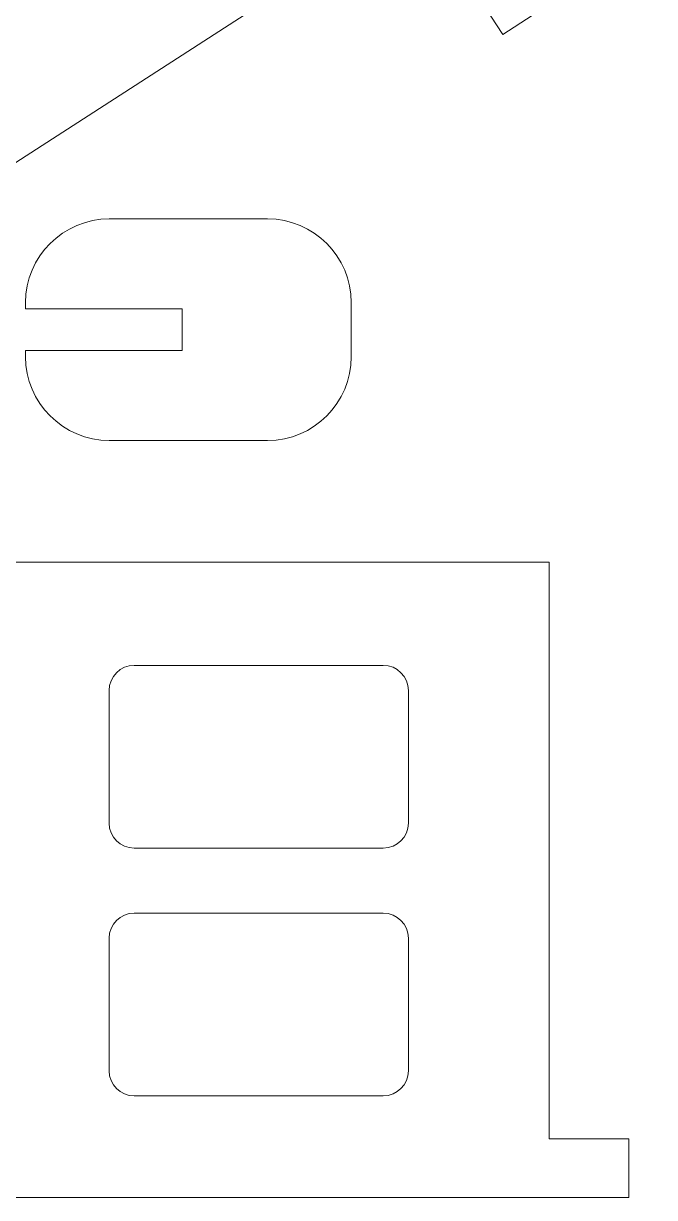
# Model space of a CAD drawing. Header units: millimetres. Extents: x -580 to 580, y -723 to 723.
# Drawn here: x -435.9 to -394.2, y 35.5 to 113 of the extents above; entities that cross this region are included whole.
import ezdxf

# ---------------------------------------------------------------- set-up
doc = ezdxf.new("R2010")
doc.units = ezdxf.units.MM
doc.header["$MEASUREMENT"] = 0
doc.layers.add('Camada 1', color=7, linetype='Continuous')

msp = doc.modelspace()

# ---------------------------------------------------------------- linework, layer by layer
at = {"layer": 'Camada 1', "color": 250, "lineweight": 9}
for points, knots in [([(-327.4136, 221.5947), (-327.4136, 221.5947), (-327.4136, 199.4719), (-327.4136, 199.4719), (-327.4136, 199.4719), (-327.4136, 199.4719), (-331.1503, 199.4719), (-331.1503, 199.4719), (-331.1503, 199.4719), (-331.1503, 199.4719), (-331.1774, 171.7923), (-331.1774, 171.7923), (-331.1774, 171.7923), (-331.1774, 171.7923), (-391.3161, 132.9591), (-391.3161, 132.9591), (-391.3161, 132.9591), (-391.3161, 132.9591), (-385.7102, 124.3267), (-385.7102, 124.3267), (-385.7102, 124.3267), (-385.7102, 124.3267), (-404.264, 112.2775), (-404.264, 112.2775), (-404.264, 112.2775), (-404.264, 112.2775), (-409.9009, 120.958), (-409.9009, 120.958), (-409.9009, 120.958), (-409.9009, 120.958), (-460.1927, 88.4833), (-460.1927, 88.4833), (-460.1927, 88.4833), (-460.1927, 88.4833), (-525.9572, 130.8795), (-525.9572, 130.8795), (-525.9572, 130.8795), (-525.9572, 130.8795), (-533.1604, 119.4193), (-533.1604, 119.4193), (-533.1604, 119.4193), (-533.1604, 119.4193), (-549.8627, 130.0859), (-549.8627, 130.0859), (-549.8627, 130.0859), (-549.8627, 130.0859), (-545.5261, 136.9854), (-545.5261, 136.9854), (-545.5261, 136.9854), (-545.5261, 136.9854), (-538.1889, 132.2052), (-538.1889, 132.2052), (-538.1889, 132.2052), (-538.1889, 132.2052), (-536.7172, 134.5469), (-536.7172, 134.5469), (-536.7172, 134.5469), (-536.7172, 134.5469), (-544.0544, 139.3271), (-544.0544, 139.3271), (-544.0544, 139.3271), (-544.0544, 139.3271), (-542.5246, 141.7606), (-542.5246, 141.7606), (-542.5246, 141.7606), (-542.5246, 141.7606), (-580.1487, 165.8148), (-580.1487, 165.8148), (-580.1487, 165.8148), (-580.1487, 165.8148), (-580.1487, 168.2383), (-580.1487, 168.2383), (-580.1487, 168.2383), (-580.1487, 168.2383), (-575.0627, 168.2383), (-575.0627, 168.2383), (-575.0627, 168.2383), (-575.0627, 168.2383), (-575.0627, 171.0037), (-575.0627, 171.0037), (-575.0627, 171.0037), (-575.0627, 171.0037), (-580.1487, 171.0037), (-580.1487, 171.0037), (-580.1487, 171.0037), (-580.1487, 171.0037), (-580.1487, 175.0521), (-580.1487, 175.0521), (-580.1487, 175.0521), (-580.1487, 175.0521), (-544.189, 198.586), (-544.189, 198.586), (-544.189, 198.586), (-544.189, 198.586), (-545.722, 200.9709), (-545.722, 200.9709), (-545.722, 200.9709), (-545.722, 200.9709), (-536.4172, 206.9523), (-536.4172, 206.9523), (-536.4172, 206.9523), (-536.4172, 206.9523), (-537.9122, 209.2785), (-537.9122, 209.2785), (-537.9122, 209.2785), (-537.9122, 209.2785), (-547.217, 203.2971), (-547.217, 203.2971), (-547.217, 203.2971), (-547.217, 203.2971), (-551.6239, 210.1524), (-551.6239, 210.1524), (-551.6239, 210.1524), (-551.6239, 210.1524), (-533.7516, 221.3779), (-533.7516, 221.3779), (-533.7516, 221.3779), (-533.7516, 221.3779), (-526.3538, 209.869), (-526.3538, 209.869), (-526.3538, 209.869), (-526.3538, 209.869), (-376.7512, 306.9205), (-376.7512, 306.9205), (-376.7512, 306.9205), (-376.7512, 306.9205), (-378.2981, 309.3364), (-378.2981, 309.3364), (-378.2981, 309.3364), (-378.2981, 309.3364), (-368.9844, 315.3029), (-368.9844, 315.3029), (-368.9844, 315.3029), (-368.9844, 315.3029), (-370.5677, 318.0922), (-370.5677, 318.0922), (-370.5677, 318.0922), (-370.5677, 318.0922), (-379.8825, 312.1257), (-379.8825, 312.1257), (-379.8825, 312.1257), (-379.8825, 312.1257), (-384.1861, 318.5267), (-384.1861, 318.5267), (-384.1861, 318.5267), (-384.1861, 318.5267), (-366.2023, 329.8151), (-366.2023, 329.8151), (-366.2023, 329.8151), (-366.2023, 329.8151), (-358.8232, 318.2963), (-358.8232, 318.2963), (-358.8232, 318.2963), (-358.8232, 318.2963), (-331.0148, 336.2943), (-331.0148, 336.2943), (-331.0148, 336.2943), (-331.0148, 336.2943), (-331.0547, 296.2863), (-331.0547, 296.2863), (-331.0547, 296.2863), (-331.0547, 296.2863), (-328.2661, 296.2863), (-328.2661, 296.2863), (-328.2661, 296.2863), (-328.2661, 296.2863), (-328.2661, 274.1635), (-328.2661, 274.1635), (-328.2661, 274.1635), (-328.2661, 274.1635), (-331.0762, 274.1635), (-331.0762, 274.1635), (-331.0762, 274.1635), (-331.0762, 274.1635), (-331.1282, 221.5947), (-331.1282, 221.5947), (-331.1282, 221.5947), (-331.1282, 221.5947), (-327.4136, 221.5947), (-327.4136, 221.5947), (-327.4136, 221.5947), (-327.4136, 221.5947), (-327.4136, 221.5947), (-327.4136, 221.5947)], [0, 0, 0, 0, 0.0212766, 0.0212766, 0.0212766, 0.0212766, 0.0425532, 0.0425532, 0.0425532, 0.0425532, 0.0638298, 0.0638298, 0.0638298, 0.0638298, 0.0851064, 0.0851064, 0.0851064, 0.0851064, 0.106383, 0.106383, 0.106383, 0.106383, 0.1276596, 0.1276596, 0.1276596, 0.1276596, 0.1489362, 0.1489362, 0.1489362, 0.1489362, 0.1702128, 0.1702128, 0.1702128, 0.1702128, 0.1914894, 0.1914894, 0.1914894, 0.1914894, 0.212766, 0.212766, 0.212766, 0.212766, 0.2340426, 0.2340426, 0.2340426, 0.2340426, 0.2553191, 0.2553191, 0.2553191, 0.2553191, 0.2765957, 0.2765957, 0.2765957, 0.2765957, 0.2978723, 0.2978723, 0.2978723, 0.2978723, 0.3191489, 0.3191489, 0.3191489, 0.3191489, 0.3404255, 0.3404255, 0.3404255, 0.3404255, 0.3617021, 0.3617021, 0.3617021, 0.3617021, 0.3829787, 0.3829787, 0.3829787, 0.3829787, 0.4042553, 0.4042553, 0.4042553, 0.4042553, 0.4255319, 0.4255319, 0.4255319, 0.4255319, 0.4468085, 0.4468085, 0.4468085, 0.4468085, 0.4680851, 0.4680851, 0.4680851, 0.4680851, 0.4893617, 0.4893617, 0.4893617, 0.4893617, 0.5106383, 0.5106383, 0.5106383, 0.5106383, 0.5319149, 0.5319149, 0.5319149, 0.5319149, 0.5531915, 0.5531915, 0.5531915, 0.5531915, 0.5744681, 0.5744681, 0.5744681, 0.5744681, 0.5957447, 0.5957447, 0.5957447, 0.5957447, 0.6170213, 0.6170213, 0.6170213, 0.6170213, 0.6382979, 0.6382979, 0.6382979, 0.6382979, 0.6595745, 0.6595745, 0.6595745, 0.6595745, 0.6808511, 0.6808511, 0.6808511, 0.6808511, 0.7021277, 0.7021277, 0.7021277, 0.7021277, 0.7234043, 0.7234043, 0.7234043, 0.7234043, 0.7446809, 0.7446809, 0.7446809, 0.7446809, 0.7659574, 0.7659574, 0.7659574, 0.7659574, 0.787234, 0.787234, 0.787234, 0.787234, 0.8085106, 0.8085106, 0.8085106, 0.8085106, 0.8297872, 0.8297872, 0.8297872, 0.8297872, 0.8510638, 0.8510638, 0.8510638, 0.8510638, 0.8723404, 0.8723404, 0.8723404, 0.8723404, 0.893617, 0.893617, 0.893617, 0.893617, 0.9148936, 0.9148936, 0.9148936, 0.9148936, 0.9361702, 0.9361702, 0.9361702, 0.9361702, 0.9574468, 0.9574468, 0.9574468, 0.9574468, 1, 1, 1, 1]), ([(-435.7679, 94.5799), (-435.7679, 94.5799), (-435.7679, 94.1767), (-435.7679, 94.1767), (-435.7679, 94.1767), (-435.7679, 94.1767), (-425.431, 94.1767), (-425.431, 94.1767), (-425.431, 94.1767), (-425.431, 94.1767), (-425.431, 91.4114), (-425.431, 91.4114), (-425.431, 91.4114), (-425.431, 91.4114), (-435.7679, 91.4114), (-435.7679, 91.4114), (-435.7679, 91.4114), (-435.7679, 91.4114), (-435.7679, 91.0076), (-435.7679, 91.0076), (-435.7679, 91.0076), (-435.7679, 91.0076), (-435.7393, 90.4443), (-435.7393, 90.4443), (-435.7393, 90.4443), (-435.7393, 90.4443), (-435.655, 89.8966), (-435.655, 89.8966), (-435.655, 89.8966), (-435.655, 89.8966), (-435.5182, 89.3677), (-435.5182, 89.3677), (-435.5182, 89.3677), (-435.5182, 89.3677), (-435.3315, 88.8602), (-435.3315, 88.8602), (-435.3315, 88.8602), (-435.3315, 88.8602), (-435.0979, 88.377), (-435.0979, 88.377), (-435.0979, 88.377), (-435.0979, 88.377), (-434.8201, 87.921), (-434.8201, 87.921), (-434.8201, 87.921), (-434.8201, 87.921), (-434.5009, 87.4948), (-434.5009, 87.4948), (-434.5009, 87.4948), (-434.5009, 87.4948), (-434.1433, 87.1016), (-434.1433, 87.1016), (-434.1433, 87.1016), (-434.1433, 87.1016), (-433.75, 86.7439), (-433.75, 86.7439), (-433.75, 86.7439), (-433.75, 86.7439), (-433.324, 86.4248), (-433.324, 86.4248), (-433.324, 86.4248), (-433.324, 86.4248), (-432.8679, 86.147), (-432.8679, 86.147), (-432.8679, 86.147), (-432.8679, 86.147), (-432.3847, 85.9133), (-432.3847, 85.9133), (-432.3847, 85.9133), (-432.3847, 85.9133), (-431.8772, 85.7267), (-431.8772, 85.7267), (-431.8772, 85.7267), (-431.8772, 85.7267), (-431.3482, 85.5899), (-431.3482, 85.5899), (-431.3482, 85.5899), (-431.3482, 85.5899), (-430.8006, 85.5056), (-430.8006, 85.5056), (-430.8006, 85.5056), (-430.8006, 85.5056), (-430.2372, 85.4769), (-430.2372, 85.4769), (-430.2372, 85.4769), (-430.2372, 85.4769), (-419.7875, 85.4769), (-419.7875, 85.4769), (-419.7875, 85.4769), (-419.7875, 85.4769), (-419.2241, 85.5056), (-419.2241, 85.5056), (-419.2241, 85.5056), (-419.2241, 85.5056), (-418.6765, 85.5899), (-418.6765, 85.5899), (-418.6765, 85.5899), (-418.6765, 85.5899), (-418.1476, 85.7267), (-418.1476, 85.7267), (-418.1476, 85.7267), (-418.1476, 85.7267), (-417.64, 85.9133), (-417.64, 85.9133), (-417.64, 85.9133), (-417.64, 85.9133), (-417.1568, 86.147), (-417.1568, 86.147), (-417.1568, 86.147), (-417.1568, 86.147), (-416.7008, 86.4248), (-416.7008, 86.4248), (-416.7008, 86.4248), (-416.7008, 86.4248), (-416.2748, 86.7439), (-416.2748, 86.7439), (-416.2748, 86.7439), (-416.2748, 86.7439), (-415.8815, 87.1016), (-415.8815, 87.1016), (-415.8815, 87.1016), (-415.8815, 87.1016), (-415.5239, 87.4948), (-415.5239, 87.4948), (-415.5239, 87.4948), (-415.5239, 87.4948), (-415.2047, 87.921), (-415.2047, 87.921), (-415.2047, 87.921), (-415.2047, 87.921), (-414.9269, 88.377), (-414.9269, 88.377), (-414.9269, 88.377), (-414.9269, 88.377), (-414.6933, 88.8602), (-414.6933, 88.8602), (-414.6933, 88.8602), (-414.6933, 88.8602), (-414.5065, 89.3677), (-414.5065, 89.3677), (-414.5065, 89.3677), (-414.5065, 89.3677), (-414.3697, 89.8966), (-414.3697, 89.8966), (-414.3697, 89.8966), (-414.3697, 89.8966), (-414.2855, 90.4443), (-414.2855, 90.4443), (-414.2855, 90.4443), (-414.2855, 90.4443), (-414.2568, 91.0076), (-414.2568, 91.0076), (-414.2568, 91.0076), (-414.2568, 91.0076), (-414.2568, 94.5799), (-414.2568, 94.5799), (-414.2568, 94.5799), (-414.2568, 94.5799), (-414.2855, 95.1433), (-414.2855, 95.1433), (-414.2855, 95.1433), (-414.2855, 95.1433), (-414.3697, 95.691), (-414.3697, 95.691), (-414.3697, 95.691), (-414.3697, 95.691), (-414.5065, 96.2199), (-414.5065, 96.2199), (-414.5065, 96.2199), (-414.5065, 96.2199), (-414.6933, 96.7274), (-414.6933, 96.7274), (-414.6933, 96.7274), (-414.6933, 96.7274), (-414.9269, 97.2106), (-414.9269, 97.2106), (-414.9269, 97.2106), (-414.9269, 97.2106), (-415.2047, 97.6666), (-415.2047, 97.6666), (-415.2047, 97.6666), (-415.2047, 97.6666), (-415.5239, 98.0928), (-415.5239, 98.0928), (-415.5239, 98.0928), (-415.5239, 98.0928), (-415.8815, 98.486), (-415.8815, 98.486), (-415.8815, 98.486), (-415.8815, 98.486), (-416.2748, 98.8436), (-416.2748, 98.8436), (-416.2748, 98.8436), (-416.2748, 98.8436), (-416.7008, 99.1628), (-416.7008, 99.1628), (-416.7008, 99.1628), (-416.7008, 99.1628), (-417.1568, 99.4406), (-417.1568, 99.4406), (-417.1568, 99.4406), (-417.1568, 99.4406), (-417.64, 99.6743), (-417.64, 99.6743), (-417.64, 99.6743), (-417.64, 99.6743), (-418.1476, 99.8609), (-418.1476, 99.8609), (-418.1476, 99.8609), (-418.1476, 99.8609), (-418.6765, 99.9978), (-418.6765, 99.9978), (-418.6765, 99.9978), (-418.6765, 99.9978), (-419.2241, 100.082), (-419.2241, 100.082), (-419.2241, 100.082), (-419.2241, 100.082), (-419.7875, 100.1106), (-419.7875, 100.1106), (-419.7875, 100.1106), (-419.7875, 100.1106), (-430.2372, 100.1106), (-430.2372, 100.1106), (-430.2372, 100.1106), (-430.2372, 100.1106), (-430.8006, 100.082), (-430.8006, 100.082), (-430.8006, 100.082), (-430.8006, 100.082), (-431.3482, 99.9978), (-431.3482, 99.9978), (-431.3482, 99.9978), (-431.3482, 99.9978), (-431.8772, 99.8609), (-431.8772, 99.8609), (-431.8772, 99.8609), (-431.8772, 99.8609), (-432.3847, 99.6743), (-432.3847, 99.6743), (-432.3847, 99.6743), (-432.3847, 99.6743), (-432.8679, 99.4406), (-432.8679, 99.4406), (-432.8679, 99.4406), (-432.8679, 99.4406), (-433.324, 99.1628), (-433.324, 99.1628), (-433.324, 99.1628), (-433.324, 99.1628), (-433.75, 98.8436), (-433.75, 98.8436), (-433.75, 98.8436), (-433.75, 98.8436), (-434.1433, 98.486), (-434.1433, 98.486), (-434.1433, 98.486), (-434.1433, 98.486), (-434.5009, 98.0928), (-434.5009, 98.0928), (-434.5009, 98.0928), (-434.5009, 98.0928), (-434.8201, 97.6666), (-434.8201, 97.6666), (-434.8201, 97.6666), (-434.8201, 97.6666), (-435.0979, 97.2106), (-435.0979, 97.2106), (-435.0979, 97.2106), (-435.0979, 97.2106), (-435.3315, 96.7274), (-435.3315, 96.7274), (-435.3315, 96.7274), (-435.3315, 96.7274), (-435.5182, 96.2199), (-435.5182, 96.2199), (-435.5182, 96.2199), (-435.5182, 96.2199), (-435.655, 95.691), (-435.655, 95.691), (-435.655, 95.691), (-435.655, 95.691), (-435.7393, 95.1433), (-435.7393, 95.1433), (-435.7393, 95.1433), (-435.7393, 95.1433), (-435.7679, 94.5799), (-435.7679, 94.5799), (-435.7679, 94.5799), (-435.7679, 94.5799), (-435.7679, 94.5799), (-435.7679, 94.5799)], [0, 0, 0, 0, 0.0135135, 0.0135135, 0.0135135, 0.0135135, 0.027027, 0.027027, 0.027027, 0.027027, 0.0405405, 0.0405405, 0.0405405, 0.0405405, 0.0540541, 0.0540541, 0.0540541, 0.0540541, 0.0675676, 0.0675676, 0.0675676, 0.0675676, 0.0810811, 0.0810811, 0.0810811, 0.0810811, 0.0945946, 0.0945946, 0.0945946, 0.0945946, 0.1081081, 0.1081081, 0.1081081, 0.1081081, 0.1216216, 0.1216216, 0.1216216, 0.1216216, 0.1351351, 0.1351351, 0.1351351, 0.1351351, 0.1486486, 0.1486486, 0.1486486, 0.1486486, 0.1621622, 0.1621622, 0.1621622, 0.1621622, 0.1756757, 0.1756757, 0.1756757, 0.1756757, 0.1891892, 0.1891892, 0.1891892, 0.1891892, 0.2027027, 0.2027027, 0.2027027, 0.2027027, 0.2162162, 0.2162162, 0.2162162, 0.2162162, 0.2297297, 0.2297297, 0.2297297, 0.2297297, 0.2432432, 0.2432432, 0.2432432, 0.2432432, 0.2567568, 0.2567568, 0.2567568, 0.2567568, 0.2702703, 0.2702703, 0.2702703, 0.2702703, 0.2837838, 0.2837838, 0.2837838, 0.2837838, 0.2972973, 0.2972973, 0.2972973, 0.2972973, 0.3108108, 0.3108108, 0.3108108, 0.3108108, 0.3243243, 0.3243243, 0.3243243, 0.3243243, 0.3378378, 0.3378378, 0.3378378, 0.3378378, 0.3513514, 0.3513514, 0.3513514, 0.3513514, 0.3648649, 0.3648649, 0.3648649, 0.3648649, 0.3783784, 0.3783784, 0.3783784, 0.3783784, 0.3918919, 0.3918919, 0.3918919, 0.3918919, 0.4054054, 0.4054054, 0.4054054, 0.4054054, 0.4189189, 0.4189189, 0.4189189, 0.4189189, 0.4324324, 0.4324324, 0.4324324, 0.4324324, 0.4459459, 0.4459459, 0.4459459, 0.4459459, 0.4594595, 0.4594595, 0.4594595, 0.4594595, 0.472973, 0.472973, 0.472973, 0.472973, 0.4864865, 0.4864865, 0.4864865, 0.4864865, 0.5, 0.5, 0.5, 0.5, 0.5135135, 0.5135135, 0.5135135, 0.5135135, 0.527027, 0.527027, 0.527027, 0.527027, 0.5405405, 0.5405405, 0.5405405, 0.5405405, 0.5540541, 0.5540541, 0.5540541, 0.5540541, 0.5675676, 0.5675676, 0.5675676, 0.5675676, 0.5810811, 0.5810811, 0.5810811, 0.5810811, 0.5945946, 0.5945946, 0.5945946, 0.5945946, 0.6081081, 0.6081081, 0.6081081, 0.6081081, 0.6216216, 0.6216216, 0.6216216, 0.6216216, 0.6351351, 0.6351351, 0.6351351, 0.6351351, 0.6486486, 0.6486486, 0.6486486, 0.6486486, 0.6621622, 0.6621622, 0.6621622, 0.6621622, 0.6756757, 0.6756757, 0.6756757, 0.6756757, 0.6891892, 0.6891892, 0.6891892, 0.6891892, 0.7027027, 0.7027027, 0.7027027, 0.7027027, 0.7162162, 0.7162162, 0.7162162, 0.7162162, 0.7297297, 0.7297297, 0.7297297, 0.7297297, 0.7432432, 0.7432432, 0.7432432, 0.7432432, 0.7567568, 0.7567568, 0.7567568, 0.7567568, 0.7702703, 0.7702703, 0.7702703, 0.7702703, 0.7837838, 0.7837838, 0.7837838, 0.7837838, 0.7972973, 0.7972973, 0.7972973, 0.7972973, 0.8108108, 0.8108108, 0.8108108, 0.8108108, 0.8243243, 0.8243243, 0.8243243, 0.8243243, 0.8378378, 0.8378378, 0.8378378, 0.8378378, 0.8513514, 0.8513514, 0.8513514, 0.8513514, 0.8648649, 0.8648649, 0.8648649, 0.8648649, 0.8783784, 0.8783784, 0.8783784, 0.8783784, 0.8918919, 0.8918919, 0.8918919, 0.8918919, 0.9054054, 0.9054054, 0.9054054, 0.9054054, 0.9189189, 0.9189189, 0.9189189, 0.9189189, 0.9324324, 0.9324324, 0.9324324, 0.9324324, 0.9459459, 0.9459459, 0.9459459, 0.9459459, 0.9594595, 0.9594595, 0.9594595, 0.9594595, 0.972973, 0.972973, 0.972973, 0.972973, 1, 1, 1, 1]), ([(-526.0677, 77.4325), (-526.0677, 77.4325), (-401.1966, 77.4325), (-401.1966, 77.4325), (-401.1966, 77.4325), (-401.1966, 77.4325), (-401.1966, 39.3553), (-401.1966, 39.3553), (-401.1966, 39.3553), (-401.1966, 39.3553), (-395.9275, 39.3553), (-395.9275, 39.3553), (-395.9275, 39.3553), (-395.9275, 39.3553), (-395.9275, 35.4838), (-395.9275, 35.4838), (-395.9275, 35.4838), (-395.9275, 35.4838), (-528.6644, 35.4838), (-528.6644, 35.4838), (-528.6644, 35.4838), (-528.6644, 35.4838), (-528.6644, 39.3553), (-528.6644, 39.3553), (-528.6644, 39.3553), (-528.6644, 39.3553), (-526.0677, 39.3553), (-526.0677, 39.3553), (-526.0677, 39.3553), (-526.0677, 39.3553), (-526.0677, 77.4325), (-526.0677, 77.4325), (-526.0677, 77.4325), (-526.0677, 77.4325), (-526.0677, 77.4325), (-526.0677, 77.4325)], [0, 0, 0, 0, 0.1, 0.1, 0.1, 0.1, 0.2, 0.2, 0.2, 0.2, 0.3, 0.3, 0.3, 0.3, 0.4, 0.4, 0.4, 0.4, 0.5, 0.5, 0.5, 0.5, 0.6, 0.6, 0.6, 0.6, 0.7, 0.7, 0.7, 0.7, 0.8, 0.8, 0.8, 0.8, 1, 1, 1, 1])]:
    msp.add_open_spline(points, degree=3, knots=knots, dxfattribs=at)
at = {"layer": 'Camada 1', "color": 240, "lineweight": 9}
for points in [[(-428.5863, 58.5557), (-428.5863, 58.5557), (-412.1496, 58.5557), (-412.1496, 58.5557), (-412.1496, 58.5557), (-412.1496, 58.5557), (-411.8164, 58.5896), (-411.8164, 58.5896), (-411.8164, 58.5896), (-411.8164, 58.5896), (-411.5054, 58.6867), (-411.5054, 58.6867), (-411.5054, 58.6867), (-411.5054, 58.6867), (-411.2236, 58.8401), (-411.2236, 58.8401), (-411.2236, 58.8401), (-411.2236, 58.8401), (-410.9778, 59.0431), (-410.9778, 59.0431), (-410.9778, 59.0431), (-410.9778, 59.0431), (-410.7748, 59.2889), (-410.7748, 59.2889), (-410.7748, 59.2889), (-410.7748, 59.2889), (-410.6214, 59.5707), (-410.6214, 59.5707), (-410.6214, 59.5707), (-410.6214, 59.5707), (-410.5243, 59.8817), (-410.5243, 59.8817), (-410.5243, 59.8817), (-410.5243, 59.8817), (-410.4904, 60.2149), (-410.4904, 60.2149), (-410.4904, 60.2149), (-410.4904, 60.2149), (-410.4904, 68.9689), (-410.4904, 68.9689), (-410.4904, 68.9689), (-410.4904, 68.9689), (-410.5243, 69.3022), (-410.5243, 69.3022), (-410.5243, 69.3022), (-410.5243, 69.3022), (-410.6214, 69.6131), (-410.6214, 69.6131), (-410.6214, 69.6131), (-410.6214, 69.6131), (-410.7748, 69.8949), (-410.7748, 69.8949), (-410.7748, 69.8949), (-410.7748, 69.8949), (-410.9778, 70.1408), (-410.9778, 70.1408), (-410.9778, 70.1408), (-410.9778, 70.1408), (-411.2236, 70.3437), (-411.2236, 70.3437), (-411.2236, 70.3437), (-411.2236, 70.3437), (-411.5054, 70.4972), (-411.5054, 70.4972), (-411.5054, 70.4972), (-411.5054, 70.4972), (-411.8164, 70.5943), (-411.8164, 70.5943), (-411.8164, 70.5943), (-411.8164, 70.5943), (-412.1496, 70.6281), (-412.1496, 70.6281), (-412.1496, 70.6281), (-412.1496, 70.6281), (-428.5863, 70.6281), (-428.5863, 70.6281), (-428.5863, 70.6281), (-428.5863, 70.6281), (-428.9196, 70.5943), (-428.9196, 70.5943), (-428.9196, 70.5943), (-428.9196, 70.5943), (-429.2305, 70.4972), (-429.2305, 70.4972), (-429.2305, 70.4972), (-429.2305, 70.4972), (-429.5123, 70.3437), (-429.5123, 70.3437), (-429.5123, 70.3437), (-429.5123, 70.3437), (-429.7582, 70.1408), (-429.7582, 70.1408), (-429.7582, 70.1408), (-429.7582, 70.1408), (-429.9611, 69.8949), (-429.9611, 69.8949), (-429.9611, 69.8949), (-429.9611, 69.8949), (-430.1146, 69.6131), (-430.1146, 69.6131), (-430.1146, 69.6131), (-430.1146, 69.6131), (-430.2117, 69.3022), (-430.2117, 69.3022), (-430.2117, 69.3022), (-430.2117, 69.3022), (-430.2455, 68.9689), (-430.2455, 68.9689), (-430.2455, 68.9689), (-430.2455, 68.9689), (-430.2455, 60.2149), (-430.2455, 60.2149), (-430.2455, 60.2149), (-430.2455, 60.2149), (-430.2117, 59.8817), (-430.2117, 59.8817), (-430.2117, 59.8817), (-430.2117, 59.8817), (-430.1146, 59.5707), (-430.1146, 59.5707), (-430.1146, 59.5707), (-430.1146, 59.5707), (-429.9611, 59.2889), (-429.9611, 59.2889), (-429.9611, 59.2889), (-429.9611, 59.2889), (-429.7582, 59.0431), (-429.7582, 59.0431), (-429.7582, 59.0431), (-429.7582, 59.0431), (-429.5123, 58.8401), (-429.5123, 58.8401), (-429.5123, 58.8401), (-429.5123, 58.8401), (-429.2305, 58.6867), (-429.2305, 58.6867), (-429.2305, 58.6867), (-429.2305, 58.6867), (-428.9196, 58.5896), (-428.9196, 58.5896), (-428.9196, 58.5896), (-428.9196, 58.5896), (-428.5863, 58.5557), (-428.5863, 58.5557), (-428.5863, 58.5557), (-428.5863, 58.5557), (-428.5863, 58.5557), (-428.5863, 58.5557)], [(-428.5863, 54.2633), (-428.5863, 54.2633), (-412.1496, 54.2633), (-412.1496, 54.2633), (-412.1496, 54.2633), (-412.1496, 54.2633), (-411.8164, 54.2295), (-411.8164, 54.2295), (-411.8164, 54.2295), (-411.8164, 54.2295), (-411.5054, 54.1324), (-411.5054, 54.1324), (-411.5054, 54.1324), (-411.5054, 54.1324), (-411.2236, 53.9789), (-411.2236, 53.9789), (-411.2236, 53.9789), (-411.2236, 53.9789), (-410.9778, 53.776), (-410.9778, 53.776), (-410.9778, 53.776), (-410.9778, 53.776), (-410.7748, 53.5301), (-410.7748, 53.5301), (-410.7748, 53.5301), (-410.7748, 53.5301), (-410.6214, 53.2483), (-410.6214, 53.2483), (-410.6214, 53.2483), (-410.6214, 53.2483), (-410.5243, 52.9374), (-410.5243, 52.9374), (-410.5243, 52.9374), (-410.5243, 52.9374), (-410.4904, 52.6041), (-410.4904, 52.6041), (-410.4904, 52.6041), (-410.4904, 52.6041), (-410.4904, 43.8501), (-410.4904, 43.8501), (-410.4904, 43.8501), (-410.4904, 43.8501), (-410.5243, 43.5169), (-410.5243, 43.5169), (-410.5243, 43.5169), (-410.5243, 43.5169), (-410.6214, 43.2059), (-410.6214, 43.2059), (-410.6214, 43.2059), (-410.6214, 43.2059), (-410.7748, 42.9241), (-410.7748, 42.9241), (-410.7748, 42.9241), (-410.7748, 42.9241), (-410.9778, 42.6783), (-410.9778, 42.6783), (-410.9778, 42.6783), (-410.9778, 42.6783), (-411.2236, 42.4753), (-411.2236, 42.4753), (-411.2236, 42.4753), (-411.2236, 42.4753), (-411.5054, 42.3219), (-411.5054, 42.3219), (-411.5054, 42.3219), (-411.5054, 42.3219), (-411.8164, 42.2248), (-411.8164, 42.2248), (-411.8164, 42.2248), (-411.8164, 42.2248), (-412.1496, 42.1909), (-412.1496, 42.1909), (-412.1496, 42.1909), (-412.1496, 42.1909), (-428.5863, 42.1909), (-428.5863, 42.1909), (-428.5863, 42.1909), (-428.5863, 42.1909), (-428.9196, 42.2248), (-428.9196, 42.2248), (-428.9196, 42.2248), (-428.9196, 42.2248), (-429.2305, 42.3219), (-429.2305, 42.3219), (-429.2305, 42.3219), (-429.2305, 42.3219), (-429.5123, 42.4753), (-429.5123, 42.4753), (-429.5123, 42.4753), (-429.5123, 42.4753), (-429.7582, 42.6783), (-429.7582, 42.6783), (-429.7582, 42.6783), (-429.7582, 42.6783), (-429.9611, 42.9241), (-429.9611, 42.9241), (-429.9611, 42.9241), (-429.9611, 42.9241), (-430.1146, 43.2059), (-430.1146, 43.2059), (-430.1146, 43.2059), (-430.1146, 43.2059), (-430.2117, 43.5169), (-430.2117, 43.5169), (-430.2117, 43.5169), (-430.2117, 43.5169), (-430.2455, 43.8501), (-430.2455, 43.8501), (-430.2455, 43.8501), (-430.2455, 43.8501), (-430.2455, 52.6041), (-430.2455, 52.6041), (-430.2455, 52.6041), (-430.2455, 52.6041), (-430.2117, 52.9374), (-430.2117, 52.9374), (-430.2117, 52.9374), (-430.2117, 52.9374), (-430.1146, 53.2483), (-430.1146, 53.2483), (-430.1146, 53.2483), (-430.1146, 53.2483), (-429.9611, 53.5301), (-429.9611, 53.5301), (-429.9611, 53.5301), (-429.9611, 53.5301), (-429.7582, 53.776), (-429.7582, 53.776), (-429.7582, 53.776), (-429.7582, 53.776), (-429.5123, 53.9789), (-429.5123, 53.9789), (-429.5123, 53.9789), (-429.5123, 53.9789), (-429.2305, 54.1324), (-429.2305, 54.1324), (-429.2305, 54.1324), (-429.2305, 54.1324), (-428.9196, 54.2295), (-428.9196, 54.2295), (-428.9196, 54.2295), (-428.9196, 54.2295), (-428.5863, 54.2633), (-428.5863, 54.2633), (-428.5863, 54.2633), (-428.5863, 54.2633), (-428.5863, 54.2633), (-428.5863, 54.2633)]]:
    msp.add_open_spline(points, degree=3, knots=[0, 0, 0, 0, 0.0263158, 0.0263158, 0.0263158, 0.0263158, 0.0526316, 0.0526316, 0.0526316, 0.0526316, 0.0789474, 0.0789474, 0.0789474, 0.0789474, 0.1052632, 0.1052632, 0.1052632, 0.1052632, 0.1315789, 0.1315789, 0.1315789, 0.1315789, 0.1578947, 0.1578947, 0.1578947, 0.1578947, 0.1842105, 0.1842105, 0.1842105, 0.1842105, 0.2105263, 0.2105263, 0.2105263, 0.2105263, 0.2368421, 0.2368421, 0.2368421, 0.2368421, 0.2631579, 0.2631579, 0.2631579, 0.2631579, 0.2894737, 0.2894737, 0.2894737, 0.2894737, 0.3157895, 0.3157895, 0.3157895, 0.3157895, 0.3421053, 0.3421053, 0.3421053, 0.3421053, 0.3684211, 0.3684211, 0.3684211, 0.3684211, 0.3947368, 0.3947368, 0.3947368, 0.3947368, 0.4210526, 0.4210526, 0.4210526, 0.4210526, 0.4473684, 0.4473684, 0.4473684, 0.4473684, 0.4736842, 0.4736842, 0.4736842, 0.4736842, 0.5, 0.5, 0.5, 0.5, 0.5263158, 0.5263158, 0.5263158, 0.5263158, 0.5526316, 0.5526316, 0.5526316, 0.5526316, 0.5789474, 0.5789474, 0.5789474, 0.5789474, 0.6052632, 0.6052632, 0.6052632, 0.6052632, 0.6315789, 0.6315789, 0.6315789, 0.6315789, 0.6578947, 0.6578947, 0.6578947, 0.6578947, 0.6842105, 0.6842105, 0.6842105, 0.6842105, 0.7105263, 0.7105263, 0.7105263, 0.7105263, 0.7368421, 0.7368421, 0.7368421, 0.7368421, 0.7631579, 0.7631579, 0.7631579, 0.7631579, 0.7894737, 0.7894737, 0.7894737, 0.7894737, 0.8157895, 0.8157895, 0.8157895, 0.8157895, 0.8421053, 0.8421053, 0.8421053, 0.8421053, 0.8684211, 0.8684211, 0.8684211, 0.8684211, 0.8947368, 0.8947368, 0.8947368, 0.8947368, 0.9210526, 0.9210526, 0.9210526, 0.9210526, 0.9473684, 0.9473684, 0.9473684, 0.9473684, 1, 1, 1, 1], dxfattribs=at)

doc.saveas('drawing.dxf')
